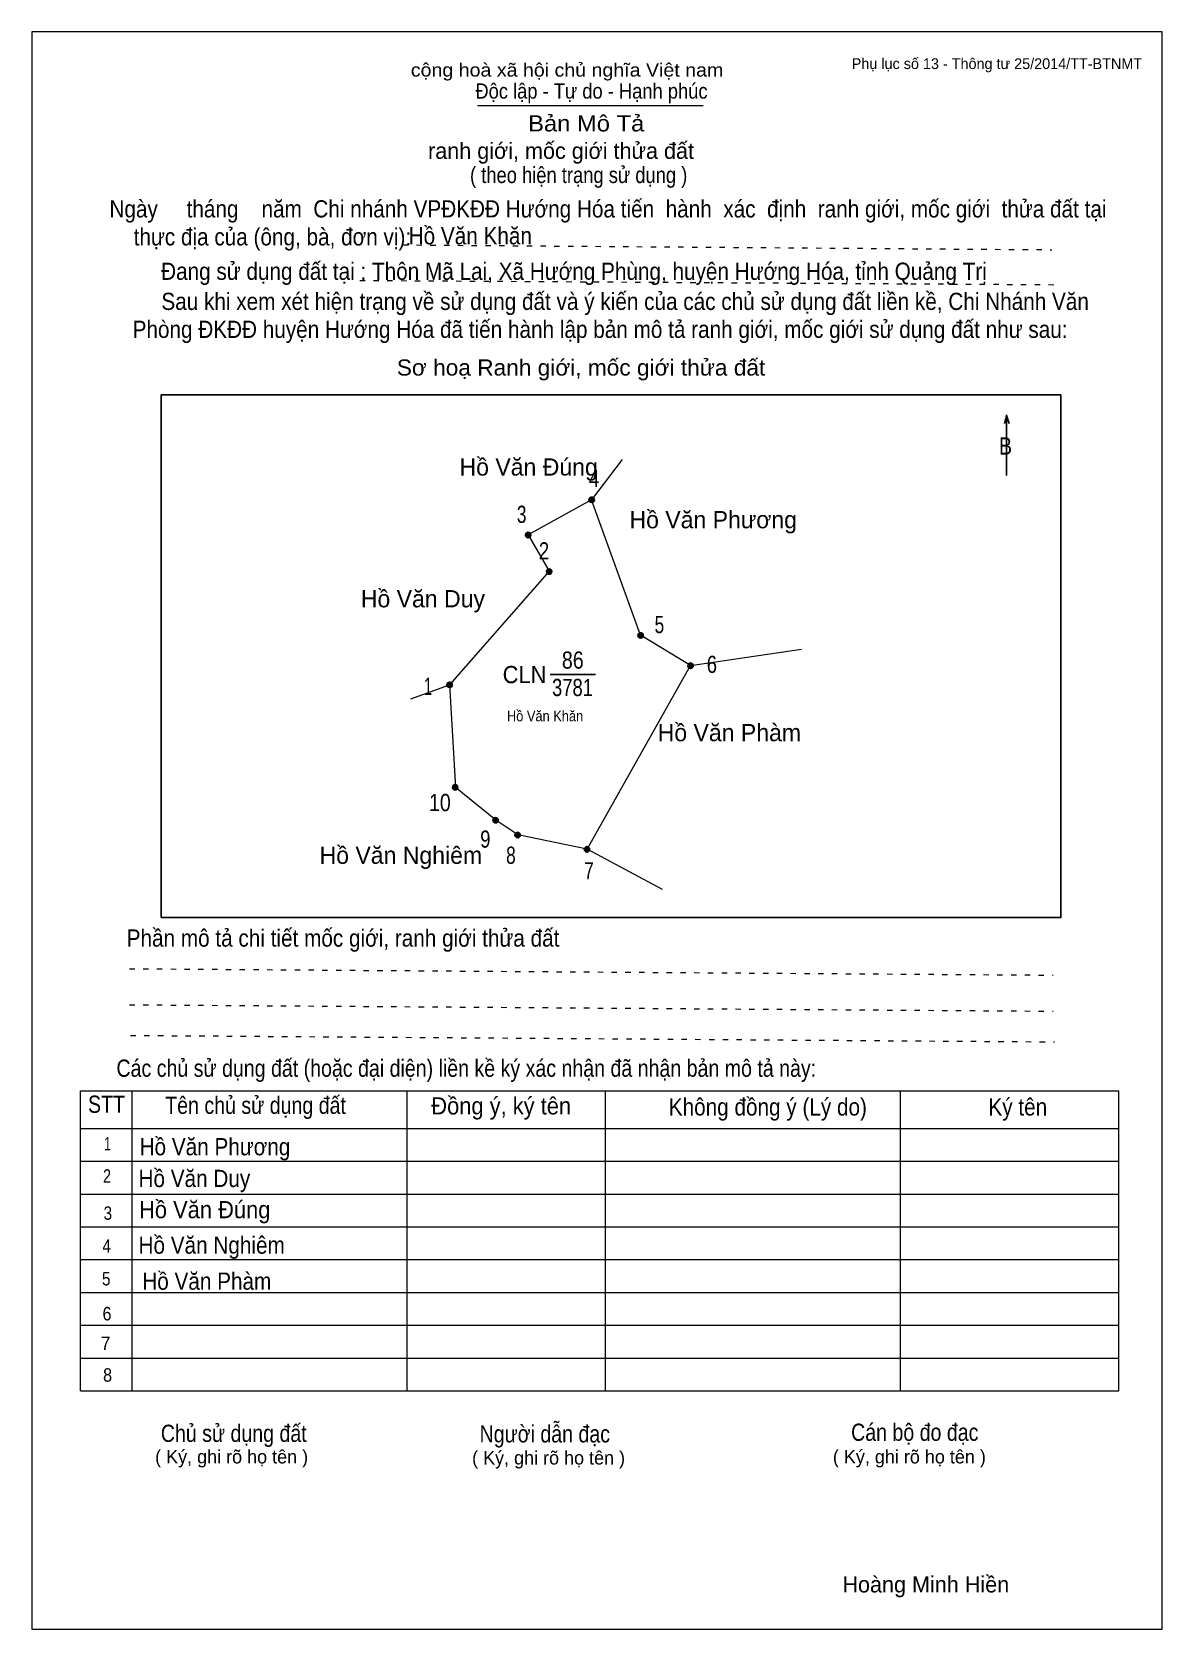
# Model space of a CAD drawing. Header units: centimetres. Extents: x 0 to 21, y 0 to 29.7.
import ezdxf
from ezdxf.enums import TextEntityAlignment as Align

# ---------------------------------------------------------------- set-up
doc = ezdxf.new("R2010")
doc.units = ezdxf.units.CM
doc.header["$LTSCALE"] = 0.13
doc.linetypes.add('DOTTED', pattern=[1.5, 0.3, -1.2])
for name, color, linetype, lineweight in [('1', 7, 'Continuous', 13), ('32', 7, 'Continuous', 25), ('33', 7, 'Continuous', 25), ('6', 7, 'Continuous', 13), ('62', 7, 'Continuous', 13)]:
    doc.layers.add(name, color=color, linetype=linetype, lineweight=lineweight)
for name, color, linetype in [('2', 7, 'Continuous'), ('34', 7, 'Continuous'), ('63', 7, 'Continuous')]:
    doc.layers.add(name, color=color, linetype=linetype)

msp = doc.modelspace()

# ---------------------------------------------------------------- hatches: boundary and pattern name
at = {"layer": '32'}
for points in [[(10.4511, 21, 1), (10.3511, 21, 1)], [(9.2708, 20.3449, 1), (9.1708, 20.3449, 1)], [(9.6614, 19.664, 1), (9.5614, 19.664, 1)], [(11.3603, 18.4771, 1), (11.2603, 18.4771, 1)], [(12.2886, 17.9136, 1), (12.1886, 17.9136, 1)], [(7.8114, 17.5587, 1), (7.7114, 17.5587, 1)], [(7.9143, 15.6519, 1), (7.8143, 15.6519, 1)], [(8.6658, 15.0403, 1), (8.5658, 15.0403, 1)], [(9.0762, 14.7659, 1), (8.9762, 14.7659, 1)], [(10.3627, 14.5, 1), (10.2627, 14.5, 1)]]:
    msp.add_hatch(color=256, dxfattribs=at).paths.add_polyline_path(points)

# ---------------------------------------------------------------- linework, layer by layer
at = {"layer": '1'}
msp.add_lwpolyline([(21, 0), (21, 29.7), (0, 29.7), (0, 0)], close=True, dxfattribs=at)
at = {"layer": '32'}
for centre in [(10.4011, 21), (9.2208, 20.3449), (9.6114, 19.664), (11.3103, 18.4771), (12.2386, 17.9136), (7.7614, 17.5587), (7.8643, 15.6519), (8.6158, 15.0403), (9.0262, 14.7659), (10.3127, 14.5)]:
    msp.add_circle(centre, 0.05, dxfattribs=at)
at = {"layer": '33'}
msp.add_line((9.63, 17.75), (10.47, 17.75), dxfattribs=at)
at = {"layer": '6'}
for p, q in [((12.24, 17.92), (14.3, 18.22)), ((10.32, 14.5), (12.24, 17.92)), ((7.04, 17.3), (7.76, 17.56)), ((7.76, 17.56), (7.87, 15.65)), ((11.72, 13.75), (10.32, 14.5))]:
    msp.add_line(p, q, dxfattribs=at)
for points in [[(10.97, 21.75), (10.4, 21), (9.22, 20.35)], [(12.24, 17.92), (11.31, 18.48), (10.4, 21)], [(9.22, 20.35), (9.61, 19.67), (7.76, 17.56)], [(10.32, 14.5), (9.03, 14.77), (8.62, 15.04), (7.87, 15.65)]]:
    msp.add_lwpolyline(points, dxfattribs=at)
at = {"layer": '62'}
for p, q in [((8.28, 28.33), (12.47, 28.33)), ((0.9, 10.01), (20.2, 10.01)), ((0.9, 4.43), (0.9, 10.01)), ((1.86, 4.43), (1.86, 10.01)), ((6.97, 4.43), (6.97, 9.99)), ((10.66, 4.43), (10.66, 9.99)), ((16.14, 4.43), (16.14, 10.01)), ((20.2, 4.43), (20.2, 10.01)), ((0.9, 9.31), (20.2, 9.31)), ((0.9, 8.7), (20.2, 8.7)), ((0.9, 8.09), (20.2, 8.09)), ((0.9, 7.48), (20.2, 7.48)), ((0.9, 6.87), (20.2, 6.87)), ((0.9, 6.26), (20.2, 6.26)), ((0.9, 5.65), (20.2, 5.65)), ((0.9, 5.04), (20.2, 5.04)), ((0.9, 4.43), (20.2, 4.43))]:
    msp.add_line(p, q, dxfattribs=at)
at = {"layer": '62', "linetype": 'DOTTED'}
for p, q in [((6.89, 25.74), (18.95, 25.65)), ((6.09, 25.08), (19.04, 25)), ((1.81, 12.28), (18.98, 12.16)), ((1.81, 11.61), (18.98, 11.49)), ((1.83, 11.04), (19, 10.92))]:
    msp.add_line(p, q, dxfattribs=at)
at = {"layer": '62', "lineweight": 25}
for p, q in [((18.11, 22.58), (18.11, 21.45)), ((18.11, 22.57), (18.07, 22.42)), ((18.11, 22.57), (18.16, 22.42))]:
    msp.add_line(p, q, dxfattribs=at)
msp.add_lwpolyline([(2.4, 13.23), (19.12, 13.23), (19.12, 22.95), (2.4, 22.95)], close=True, dxfattribs=at)

# ---------------------------------------------------------------- texts
at = {"layer": '2', "width": 0.9}
msp.add_text('Hồ Văn Khăn', height=0.1979, dxfattribs=at).set_placement((9.535, 16.88), align=Align.CENTER)
at = {"layer": '32'}
for s, width, p in [('4', 0.8, (10.445, 21.24)), ('3', 0.75, (9.1, 20.57)), ('2', 0.8, (9.515, 19.89)), ('5', 0.75, (11.66, 18.52)), ('6', 0.8, (12.635, 17.78)), ('1', 0.65, (7.36, 17.37)), ('10', 0.85, (7.58, 15.21)), ('9', 0.8, (8.425, 14.53)), ('8', 0.75, (8.9, 14.23)), ('7', 0.75, (10.35, 13.94))]:
    msp.add_text(s, height=0.32, dxfattribs=dict(at, width=width)).set_placement(p, align=Align.CENTER)
at = {"layer": '33'}
for s, p in [('Hồ Văn Đúng', (9.23, 21.45)), ('Hồ Văn Phương', (12.66, 20.47)), ('Hồ Văn Duy', (7.265, 19)), ('Hồ Văn Phàm', (12.96, 16.51)), ('Hồ Văn Nghiêm', (6.855, 14.23))]:
    msp.add_text(s, height=0.32, dxfattribs=at).set_placement(p, align=Align.CENTER)
for s, width, p in [('86', 0.85, (10.05, 17.86)), ('3781', 0.8, (10.045, 17.35))]:
    msp.add_text(s, height=0.32, dxfattribs=dict(at, width=width)).set_placement(p, align=Align.CENTER)
at = {"layer": '33', "width": 0.95}
msp.add_text('CLN', height=0.32, dxfattribs=at).set_placement((9.56, 17.59), align=Align.RIGHT)
at = {"layer": '34'}
for s, width, p in [('Hồ Văn Khăn', 0.9, (7, 25.75)), ('Hồ Văn Phương', 0.9, (2, 8.81)), ('Hồ Văn Duy', 0.9, (1.98, 8.22)), ('Hồ Văn Đúng', 0.95, (1.99, 7.64)), ('Hồ Văn Nghiêm', 0.9, (1.98, 6.98)), ('Hồ Văn Phàm', 0.9, (2.05, 6.31))]:
    msp.add_text(s, height=0.32, dxfattribs=dict(at, width=width)).set_placement(p)
at = {"layer": '62'}
for s, height, width, p in [('cộng hoà xã hội chủ nghĩa Việt nam', 0.2474, 1.1, (7.04, 28.87)), ('Độc lập - Tự do - Hạnh phúc', 0.2828, 0.9, (8.24, 28.46)), ('Bản Mô Tả', 0.3, 1.1, (9.22, 27.85)), ('( theo hiện trạng sử dụng )', 0.3, 0.85, (8.14, 26.89)), ('Ngày     tháng    năm  Chi nhánh VPĐKĐĐ Hướng Hóa tiến  hành  xác  định  ranh giới, mốc giới  thửa đất tại ', 0.32, 0.9, (1.44, 26.25)), ('thực địa của (ông, bà, đơn vị): ', 0.32, 0.9, (1.89, 25.73)), ('Đang sử dụng đất tại : Thôn Mã Lai, Xã Hướng Phùng, huyện Hướng Hóa, tỉnh Quảng Trị', 0.32, 0.9, (2.4, 25.09)), ('     Sau khi xem xét hiện trạng về sử dụng đất và ý kiến của các chủ sử dụng đất liền kề, Chi Nhánh Văn ', 0.32, 0.9, (1.87, 24.53)), ('Phòng ĐKĐĐ huyện Hướng Hóa đã tiến hành lập bản mô tả ranh giới, mốc giới sử dụng đất như sau:', 0.32, 0.9, (1.87, 24.01)), ('Sơ hoạ Ranh giới, mốc giới thửa đất', 0.3, 1.05, (6.78, 23.31)), ('B', 0.32, 0.85, (17.97, 21.84)), ('Phần mô tả chi tiết mốc giới, ranh giới thửa đất ', 0.32, 0.9, (1.76, 12.69)), ('Các chủ sử dụng đất (hoặc đại diện) liền kề ký xác nhận đã nhận bản mô tả này:', 0.32, 0.85, (1.57, 10.27))]:
    msp.add_text(s, height=height, dxfattribs=dict(at, width=width)).set_placement(p)
msp.add_text('ranh giới, mốc giới thửa đất', height=0.3, dxfattribs=at).set_placement((7.36, 27.34))
for s, height, width, p in [('STT', 0.32, 0.85, (1.385, 9.6)), ('Tên chủ sử dụng đất', 0.32, 0.85, (4.155, 9.58)), ('Đồng ý, ký tên', 0.32, 0.95, (8.72, 9.57)), ('Không đồng ý (Lý do)', 0.32, 0.9, (13.675, 9.55)), ('Ký tên', 0.32, 0.9, (18.32, 9.55)), ('1', 0.25, 0.7, (1.405, 8.9)), ('2', 0.25, 0.8, (1.395, 8.3)), ('3', 0.25, 0.85, (1.41, 7.61)), ('4', 0.25, 0.85, (1.39, 7)), ('5', 0.25, 0.85, (1.38, 6.39)), ('6', 0.25, 0.9, (1.395, 5.74)), ('7', 0.25, 0.95, (1.37, 5.19)), ('8', 0.25, 0.9, (1.405, 4.6)), ('Người dẫn đạc', 0.32, 0.85, (9.53, 3.47)), ('Chủ sử dụng đất', 0.32, 0.85, (3.75, 3.48)), ('Cán bộ đo đạc', 0.32, 0.85, (16.405, 3.5))]:
    msp.add_text(s, height=height, dxfattribs=dict(at, width=width)).set_placement(p, align=Align.CENTER)
for p in [(3.71, 3.08), (9.6, 3.06), (16.305, 3.08)]:
    msp.add_text('( Ký, ghi rõ họ tên )', height=0.25, dxfattribs=at).set_placement(p, align=Align.CENTER)
at = {"layer": '63'}
msp.add_text('Phụ lục số 13 - Thông tư 25/2014/TT-BTNMT', height=0.2, dxfattribs=at).set_placement((20.63, 29.01), align=Align.RIGHT)
msp.add_text('Hoàng Minh Hiền', height=0.3, dxfattribs=at).set_placement((16.61, 0.68), align=Align.CENTER)

doc.saveas('drawing.dxf')
